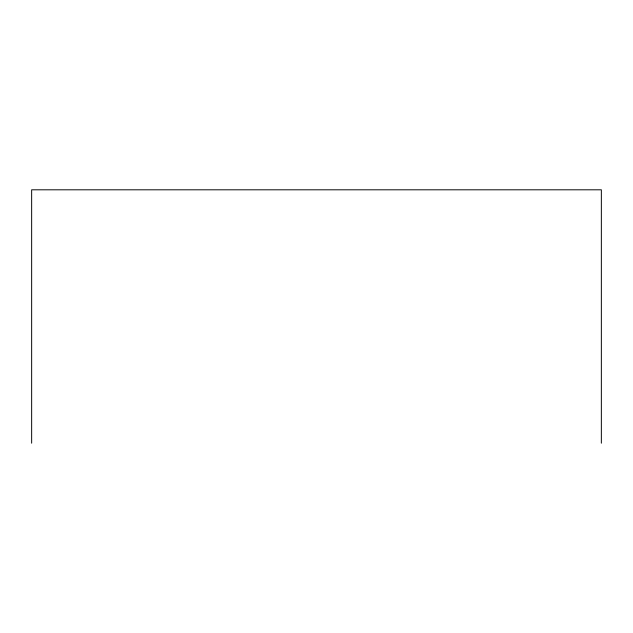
<?xml version="1.0" encoding="UTF-8"?>
<svg xmlns="http://www.w3.org/2000/svg" width="633" height="633" viewBox="0 0 633 633"><rect width="100%" height="100%" fill="white"/><g stroke="black" fill="none" stroke-linecap="round" stroke-linejoin="round"><path stroke-width="0.95" d="M601.35 443.195L601.35 189.805L31.65 189.805L31.65 443.195"/></g></svg>
